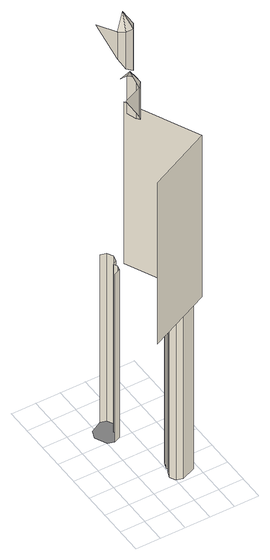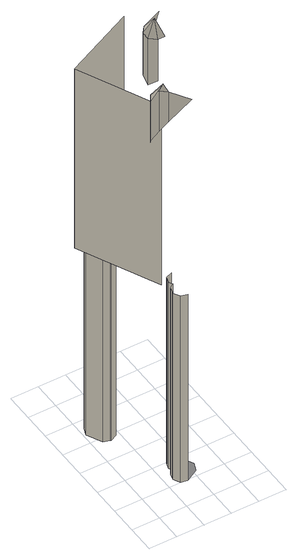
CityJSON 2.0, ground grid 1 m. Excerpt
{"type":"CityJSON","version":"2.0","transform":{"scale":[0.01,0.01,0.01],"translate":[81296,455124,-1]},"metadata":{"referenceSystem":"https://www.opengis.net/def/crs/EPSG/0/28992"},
"CityObjects":{
"building1":{"type":"Building","attributes":{"Volume":104797.07,"Dakoppervlakte":8542.52,"Muuroppervlakte":13883.88,"Vloeroppervlakte":5073.26,"hoogte_Z_max_in_m_NAP":34.28,"GEB_DOEL":"kantoorfunctie - kantoorfunctie,woonfunctie","yearOfConstruction":1620,"measuredHeight":34.75},"geometry":[{"type":"MultiSurface","lod":"2","boundaries":[[[0,1,2,3]],[[4,5,6]],[[7,8,9]],[[10,11,12,13]],[[13,12,14,15]],[[7,6,16]],[[17,18,11,10]],[[6,5,19,16]],[[7,20,8]],[[21,22,23,24]],[[7,16,20]],[[20,25,26,8]],[[15,14,27,28]],[[28,27,29,30]],[[16,19,25,20]],[[31,32,22,21]],[[30,29,33,34]],[[35,36,37,38,31,21,24,39,40,41,42,43,44]],[[38,45,32,31]],[[37,46,45,38]],[[47,48,49,50,17,10,13,15,28,30,34,51]],[[50,52,18,17]],[[36,53,46,37]],[[34,33,54,51]],[[42,55,56,43]],[[35,57,53,36]],[[51,54,58,47]],[[43,56,59,44]],[[44,59,57,35]],[[47,58,60,48]],[[49,61,52,50]],[[1,0,62,63]],[[48,60,61,49]],[[64,65,66]],[[66,65,67,68]],[[68,69,66]],[[70,69,68]],[[68,67,71,70]],[[72,69,70]],[[70,71,73,72]]],"semantics":{"surfaces":[{"type":"WallSurface"},{"type":"GroundSurface"}],"values":[0,null,null,0,0,null,0,null,null,0,null,null,0,0,null,0,0,1,0,0,1,0,0,0,0,0,0,0,0,0,0,0,0,null,null,null,null,null,null,null]}}]}
},
"vertices":[
[319,138,840],[319,138,1597],[63,20,1597],[63,20,840],[75,240,1799],[151,273,1664],[151,273,1799],[135,310,1855],[145,346,1799],[120,346,1799],[200,119,53],[200,119,840],[189,142,840],[189,142,53],[198,166,840],[198,166,53],[168,296,1799],[227,111,53],[227,111,840],[168,296,1624],[169,326,1799],[150,402,53],[150,402,840],[126,392,840],[126,392,53],[169,326,1603],[145,346,1624],[212,172,840],[212,172,53],[205,186,840],[205,186,53],[151,406,53],[151,406,840],[214,213,840],[214,213,53],[170,469,53],[165,448,53],[149,438,53],[156,424,53],[101,400,53],[78,446,53],[89,477,53],[135,503,53],[158,497,53],[171,474,53],[156,424,840],[149,438,840],[241,222,53],[263,215,53],[290,160,53],[280,133,53],[237,223,53],[280,133,840],[165,448,840],[237,223,840],[135,503,840],[158,497,840],[170,469,840],[241,222,840],[171,474,840],[263,215,840],[290,160,840],[182,423,840],[182,423,1597],[197,625,1792],[239,556,1665],[239,556,1792],[263,538,1621],[263,538,1792],[272,576,1857],[294,539,1792],[294,539,1598],[310,564,1792],[310,564,1619]
]}
